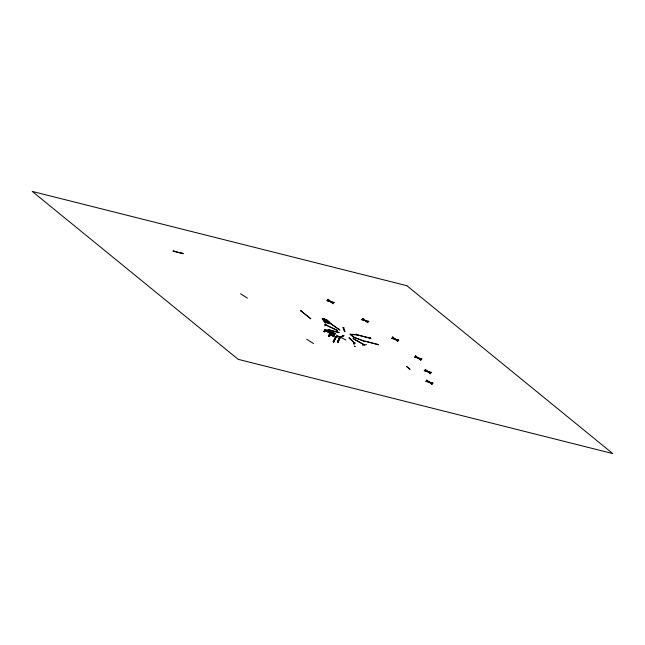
<?xml version="1.0" encoding="UTF-8"?>
<svg xmlns="http://www.w3.org/2000/svg" width="645" height="645" viewBox="0 0 645 645"><rect width="100%" height="100%" fill="white"/><g stroke="black" fill="none" stroke-linecap="round" stroke-linejoin="round"><path stroke-width="0.97" d="M350.945 334.344L351.283 334.618M324.798 325.878L325.411 323.508M326.048 324.991L326.741 325.314M335.827 329.563L336.537 329.829M340.802 336.908L340.874 337.15M327.636 299.457L328.232 299.328L333.296 303.803L327.636 299.457L328.12 299.578M330.071 301.441L330.675 301.32M330.143 301.465L330.498 301.755M322.331 319.557L322.613 318.977L327.587 320.63L327.305 321.21L322.444 319.67L322.726 319.09M327.217 321.605L329.627 322.363L329.539 322.895L329.74 322.476L326.547 321.468L326.346 321.887L322.831 318.388L325.757 321.653M323.798 319.348L324.532 319.106L324.443 319.638L324.532 319.106M323.911 319.469L323.992 318.936M323.548 320.767L323.83 320.186L328.805 321.839L328.523 322.419L323.548 320.767L328.523 322.419M323.661 320.879L323.943 320.299M325.016 320.557L325.217 320.146M325.128 320.678L325.862 320.428M324.766 321.976L325.048 321.395L330.022 323.048L329.748 323.629L324.766 321.976L329.748 323.629M324.887 322.089L325.161 321.508L322.113 318.445L323.242 318.807M326.652 319.775L326.564 320.307L326.765 319.888M326.233 321.766L326.435 321.355M327.297 320.057L326.991 320.363M327.87 320.984L328.321 321.686L328.402 321.154M325.33 329.893L324.379 331.756L323.879 331.441L324.717 329.7M328.41 322.307L328.805 321.839M325.048 329.716L324.096 331.578L324.5 331.635M324.169 331.619L324.999 329.877L328.845 330.175M324.427 331.586L325.265 329.845M324.379 331.756L325.338 329.764M326.12 330.175L325.838 330.764L330.506 333.61L325.983 330.764L326.257 330.184M329.627 323.516L330.022 323.048M330.522 323.669L339.867 330.047L330.643 323.419M327.225 330.877L327.628 330.248M327.773 330.256L327.362 330.877L332.022 333.683L332.296 333.102M330.933 323.734L331.49 323.79M329.144 330.022L329.539 330.079L328.305 331.764L329.256 329.901L329.756 330.216L328.587 331.941L328.087 331.627L328.926 329.885L329.426 330.2M328.378 331.804L329.385 329.958L330.208 330.24M328.636 331.78L329.474 330.038M330.667 330.433L330.393 331.014M329.047 334.908C341.157 334.215 326.838 337.053 329.482 333.989L334.239 334.328L329.482 333.989M329.24 336.432L328.74 336.118L330.256 332.965M330.587 332.981L329.031 336.295L329.571 336.448L331.087 333.296M330.369 333.61L330.643 333.03M330.788 333.03L328.958 336.255M329.361 336.311L330.998 333.167M333.392 333.739C334.876 333.239 329.998 332.989 329.281 331.199M335.005 333.304L333.449 336.617L332.949 336.303L334.465 333.151M334.795 333.167L333.239 336.488L333.779 336.634L335.295 333.481M336.488 336.803L333.699 341.931L333.199 341.616L335.658 336.48M335.876 336.609L333.409 341.753L333.812 341.818M333.481 341.802L335.989 336.488M333.699 341.931L336.206 336.625M343.721 327.555L344.986 331.724L344.39 331.474L343.011 327.555L343.793 327.749M340.697 336.996L337.907 342.124L337.408 341.81L339.867 336.666M340.084 336.795L337.617 341.939L338.02 342.003M337.69 341.987L340.197 336.682M337.948 341.955L340.415 336.811L337.907 342.124M340.625 337.021L343.39 335.352L343.978 335.65L341.084 337.577M350.872 334.344L354.016 337.246M354.484 343.204L349.001 337.762L355.016 343.374L354.484 343.204L354.798 342.785M368.94 321.645C369.182 320.815 367.561 321.992 365.634 320.815M370.553 337.924L370.786 338.464L370.069 337.803M392.74 337.222L392.257 337.101L397.925 341.455L392.861 336.98M417.726 357.87L418.21 357.991M418.033 358.112L418.274 357.701L418.508 358.233M421.459 358.781L421.935 358.822L414.437 357.016L421.814 359.072M427.441 371.48L428.232 371.851M427.748 371.73L428.353 371.601M427.925 371.601L427.562 371.23M431.182 372.391L431.658 372.431L424.16 370.625L431.537 372.681M355.822 334.521L356.217 334.158M354.839 343.043L354.307 342.664M181.592 253.171L182.237 252.969M362.546 345.22L366.481 344.559M328.531 330.837L324.895 330.675L328.74 330.974M323.879 331.441L324.709 331.772M332.022 333.683L332.159 333.094L329.144 331.199M350.396 334.578L357.209 334.876L356.709 334.561L349.896 334.263L353.573 337.254L365.384 341.64L353.404 337.021M328.74 336.118L329.571 336.448M332.949 336.303L333.779 336.634M333.199 341.616L334.029 341.947M337.408 341.81L338.238 342.132M331.054 323.484L331.312 323.766M330.224 301.57L330.708 301.691M368.585 321.355L361.563 319.589L365.223 320.71M364.949 320.525L365.586 320.775M370.222 337.924L370.706 338.044M370.432 338.173L357.217 334.844L370.786 338.464M417.879 357.991L418.355 358.112M324.113 319.049L326.451 319.791M327.983 321.097L328.523 321.266M326.362 322.258L326.902 322.436M349.405 338.165L349.711 338.472M349.945 338.335L350.251 338.641M353.766 342.495L354.073 342.801M354.605 342.955L354.871 342.858M343.011 327.555L343.608 327.805M325.136 324.564L337.391 330.458L325.096 324.709M343.18 335.489L343.019 335.602M343.761 335.795L343.6 335.9M341.463 337.319L341.302 337.432M336.23 335.069L345.784 339.996M364.546 344.882L353.017 338.512L364.312 344.922M356.193 334.158L355.992 334.408M356.701 334.852L356.322 334.836M350.783 334.303L350.404 334.279M330.038 330.796L334.021 333.296L329.901 330.788M329.006 330.901L333.538 333.747M326.87 330.651L330.853 333.159M247.422 298.135L240.577 293.83M306.649 339.246L313.494 343.551M338.093 332.223L337.537 332.086M338.448 332.514L337.891 332.377M330.562 330.53L330.006 330.393M182.503 253.598L181.946 253.461M174.271 251.324L173.715 251.187M174.626 251.614L174.069 251.477M327.587 320.63L327.305 321.21M326.967 321.524L326.886 322.057L326.967 321.524M329.087 322.194L329.006 322.726L329.087 322.194M339.867 336.795L335.327 336.593L339.867 336.795M406.681 366.562L409.946 369.222L406.681 366.562M406.818 285.671L32.25 191.42L238.182 359.329L612.75 453.58L406.818 285.671M182.89 253.493L172.973 251.002L183.245 253.783L182.89 253.493M333.86 302.4L326.838 300.635L334.215 302.69L333.86 302.4M362.837 318.533L362.361 318.412L368.021 322.758L362.837 318.533M301.054 310.85L300.57 310.729L310.809 318.807L301.054 310.85M398.481 340.044L391.467 338.278L398.836 340.334L398.481 340.044M338.827 332.409L328.918 329.918L339.181 332.699L338.827 332.409M378.204 344.511L364.989 341.181L378.559 344.801L378.204 344.511M415.767 356L415.283 355.879L420.951 360.224L415.767 356M425.49 369.617L425.007 369.496L430.675 373.842L425.49 369.617M427.022 380.219L426.538 380.099L432.206 384.444L427.022 380.219M432.714 383.001L425.692 381.227L433.069 383.291L432.714 383.001M354.234 344.019L353.637 343.769L354.234 344.019M355.089 346.438L354.492 346.188L355.089 346.438"/></g></svg>
